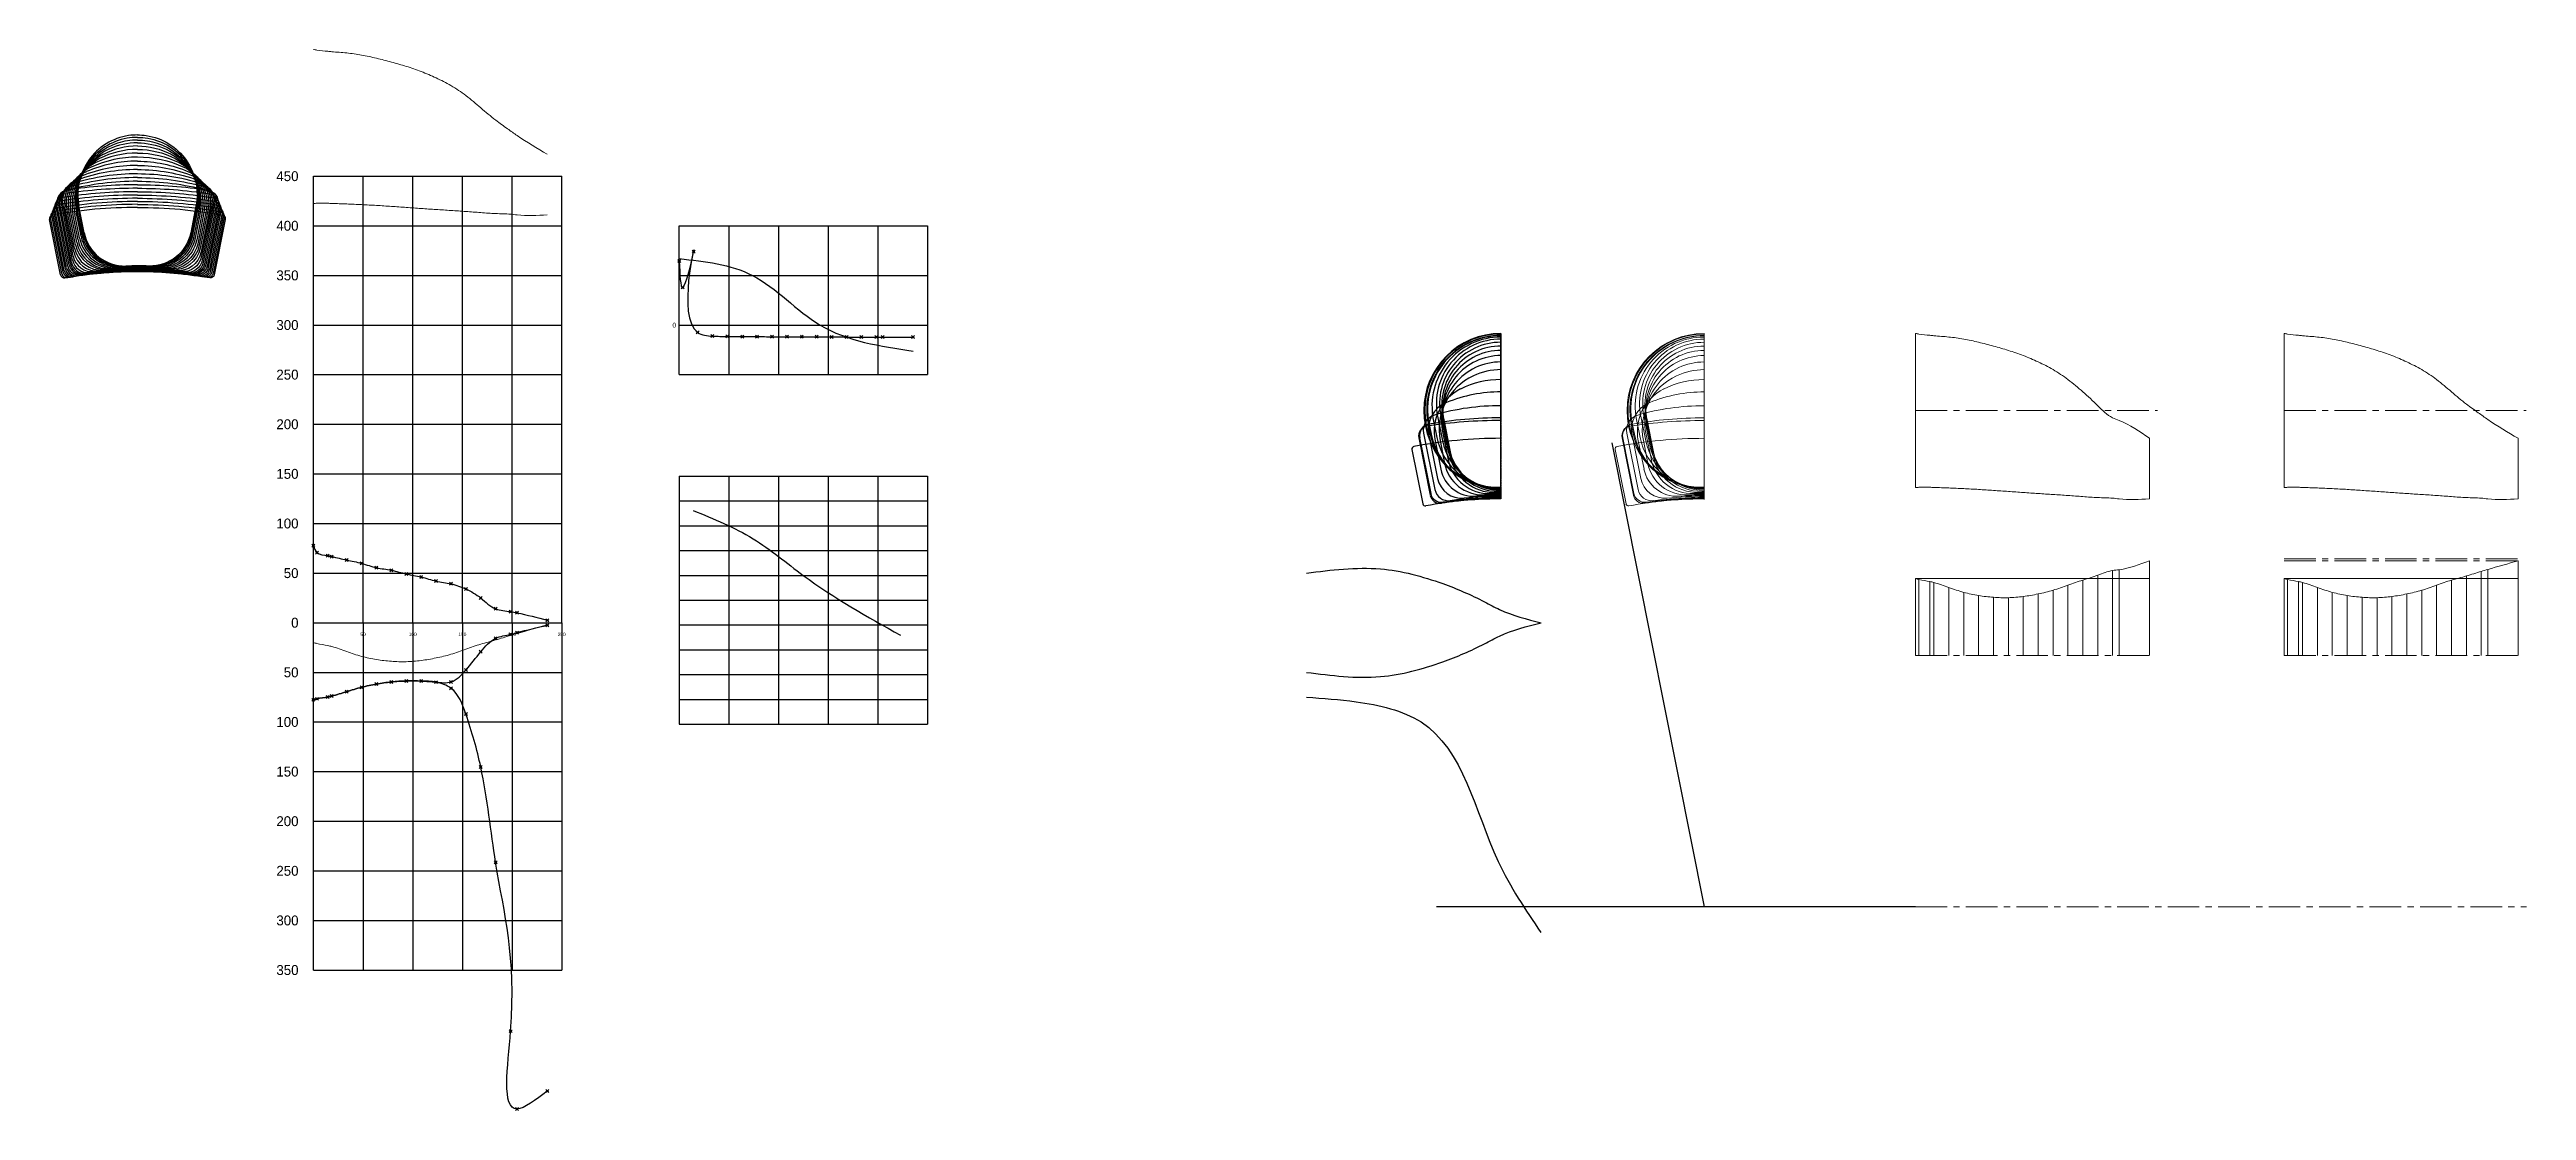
# Model space of a CAD drawing. Header units: millimetres. Extents: x -89 to 2406, y -435 to 634.
import ezdxf
from ezdxf.enums import TextEntityAlignment as Align

# ---------------------------------------------------------------- set-up
doc = ezdxf.new("R2010")
doc.units = ezdxf.units.MM
doc.header["$PDMODE"] = 35
doc.header["$PDSIZE"] = 1.5
doc.linetypes.add('CENTER', pattern=[50.8, 31.75, -6.35, 6.35, -6.35])
doc.linetypes.add('PHANTOM', pattern=[2.5, 1.25, -0.25, 0.25, -0.25, 0.25, -0.25])
for name, color, linetype in [('1', 7, 'Continuous'), ('kr_bot', 7, 'Continuous'), ('r_kb', 2, 'Continuous'), ('r_kt', 4, 'Continuous'), ('r_top', 6, 'Continuous')]:
    doc.layers.add(name, color=color, linetype=linetype)

msp = doc.modelspace()

# ---------------------------------------------------------------- linework, layer by layer
for p, q in [((177.2, 506.8), (427.2, 506.8)), ((177.2, -293.2), (177.2, 506.8)), ((227.2, 56.8), (227.2, 506.8)), ((277.2, 56.8), (277.2, 506.8)), ((327.2, 56.8), (327.2, 506.8)), ((377.2, 56.8), (377.2, 506.8)), ((427.2, 56.8), (427.2, 506.8)), ((177.2, 456.8), (427.2, 456.8)), ((545.5, 456.8), (795.5, 456.8)), ((545.5, 306.8), (545.5, 456.8)), ((595.5, 456.8), (595.5, 306.8)), ((645.5, 456.8), (645.5, 306.8)), ((695.5, 456.8), (695.5, 306.8)), ((745.5, 456.8), (745.5, 306.8)), ((795.5, 456.8), (795.5, 306.8)), ((177.2, 406.8), (427.2, 406.8)), ((545.5, 406.8), (795.5, 406.8)), ((177.2, 356.8), (427.2, 356.8)), ((545.5, 356.8), (795.5, 356.8)), ((177.2, 306.8), (427.2, 306.8)), ((545.5, 306.8), (795.5, 306.8)), ((177.2, 256.8), (427.2, 256.8)), ((1484.6, 238.2), (1577.6, -229.4)), ((177.2, 206.8), (427.2, 206.8)), ((545.5, 204.5), (795.5, 204.5)), ((545.5, 204.5), (545.5, -45.5)), ((595.5, 204.5), (595.5, -45.5)), ((645.5, 204.5), (645.5, -45.5)), ((695.5, 204.5), (695.5, -45.5)), ((745.5, 204.5), (745.5, -45.5)), ((795.5, 204.5), (795.5, -45.5)), ((545.5, 179.5), (795.5, 179.5)), ((177.2, 156.8), (427.2, 156.8)), ((545.5, 154.5), (795.5, 154.5)), ((545.5, 129.5), (795.5, 129.5)), ((177.2, 106.8), (427.2, 106.8)), ((545.5, 104.5), (795.5, 104.5)), ((545.5, 79.5), (795.5, 79.5)), ((177.2, 56.8), (427.2, 56.8)), ((227.2, 56.8), (227.2, -293.2)), ((277.2, 56.8), (277.2, -293.2)), ((327.2, 56.8), (327.2, -293.2)), ((377.2, 56.8), (377.2, -293.2)), ((427.2, 56.8), (427.2, -293.2)), ((545.5, 54.5), (795.5, 54.5)), ((545.5, 29.5), (795.5, 29.5)), ((177.2, 6.8), (427.2, 6.8)), ((545.5, 4.5), (795.5, 4.5)), ((545.5, -20.5), (795.5, -20.5)), ((177.2, -43.2), (427.2, -43.2)), ((545.5, -45.5), (795.5, -45.5)), ((177.2, -93.2), (427.2, -93.2)), ((177.2, -143.2), (427.2, -143.2)), ((177.2, -193.2), (427.2, -193.2)), ((177.2, -243.2), (427.2, -243.2)), ((1790.4, -229.4), (1308, -229.4)), ((177.2, -293.2), (427.2, -293.2))]:
    msp.add_line(p, q)
at = {"color": 2, "linetype": 'Continuous', "lineweight": 0}
for p, q in [((1790.4, 192.9), (1790.4, 348.2)), ((2161.6, 192.9), (2161.6, 348.2)), ((2025.9, 181.6), (2025.9, 242.6)), ((2397.1, 181.6), (2397.1, 242.6)), ((1790.4, 101.3), (2025.9, 101.3)), ((1790.4, 23.7), (1790.4, 101.3)), ((1793.9, 23.7), (1793.9, 100.3)), ((1973.9, 23.7), (1973.9, 104.6)), ((1988.9, 23.7), (1988.9, 109.4)), ((1995.4, 23.7), (1995.4, 110.2)), ((2025.9, 23.7), (2025.9, 119.3)), ((2161.6, 101.3), (2397.1, 101.3)), ((2161.6, 23.7), (2161.6, 101.3)), ((2165.1, 23.7), (2165.1, 100.3)), ((2345.1, 23.7), (2345.1, 103.9)), ((2360.1, 23.7), (2360.1, 108.5)), ((2366.6, 23.7), (2366.6, 110.4)), ((2397.1, 23.7), (2397.1, 119.3)), ((1804.9, 23.7), (1804.9, 98.3)), ((1808.9, 23.7), (1808.9, 97.3)), ((1823.9, 23.7), (1823.9, 92.3)), ((1838.9, 23.7), (1838.9, 87.4)), ((1853.9, 23.7), (1853.9, 84.2)), ((1868.9, 23.7), (1868.9, 82.4)), ((1883.9, 23.7), (1883.9, 82)), ((1898.9, 23.7), (1898.9, 83.2)), ((1913.9, 23.7), (1913.9, 85.8)), ((1928.9, 23.7), (1928.9, 89.5)), ((1943.9, 23.7), (1943.9, 94.8)), ((1958.9, 23.7), (1958.9, 99.7)), ((2176.1, 23.7), (2176.1, 98.3)), ((2180.1, 23.7), (2180.1, 97.3)), ((2195.1, 23.7), (2195.1, 92.3)), ((2210.1, 23.7), (2210.1, 87.4)), ((2225.1, 23.7), (2225.1, 84.2)), ((2240.1, 23.7), (2240.1, 82.4)), ((2255.1, 23.7), (2255.1, 82)), ((2270.1, 23.7), (2270.1, 83.2)), ((2285.1, 23.7), (2285.1, 85.8)), ((2300.1, 23.7), (2300.1, 89.5)), ((2315.1, 23.7), (2315.1, 94.8)), ((2330.1, 23.7), (2330.1, 99.7))]:
    msp.add_line(p, q, dxfattribs=at)
at = {"color": 2, "linetype": 'Continuous', "lineweight": 0, "extrusion": (1, 0, 2.22045e-16)}
msp.add_line((1577.6, 270.6), (1577.6, 270.6, -223.1), dxfattribs=at)
at = {"color": 4, "linetype": 'CENTER', "lineweight": 0}
for p, q in [((1790.4, 270.6), (2033.9, 270.6)), ((2161.6, 270.6), (2405.2, 270.6)), ((2161.6, 121.3), (2397.1, 121.3)), ((2161.6, 119.3), (2397.1, 119.3)), ((1790.4, 23.7), (2025.9, 23.7)), ((2161.6, 23.7), (2397.1, 23.7)), ((1790.4, -229.4), (2405.6, -229.4))]:
    msp.add_line(p, q, dxfattribs=at)
at = {"color": 1, "linetype": 'Continuous', "lineweight": 0}
msp.add_spline([(177.2, 634.4), (180.7, 633.9), (191.7, 632.6), (195.7, 632.2), (210.7, 630.9), (225.7, 628.8), (240.7, 625.6), (255.7, 621.8), (270.7, 617.4), (285.7, 612.2), (300.7, 605.8), (315.7, 598), (330.7, 588), (345.7, 575.6), (360.8, 563.2), (372.7, 554.5), (382.4, 547.7), (412.7, 528.8)], degree=3, dxfattribs=at)
at = {"color": 6, "linetype": 'Continuous', "lineweight": 0}
msp.add_spline([(177.2, 479.1), (180.7, 479.5), (191.7, 479.5), (195.7, 479.3), (210.7, 478.8), (225.7, 478.1), (240.7, 477.3), (255.7, 476.3), (270.7, 475.3), (285.7, 474.2), (300.7, 473.2), (315.7, 472.2), (330.7, 471.2), (345.7, 470.1), (360.7, 469.1), (375.7, 468.5), (382.2, 467.8), (412.7, 467.8)], degree=3, dxfattribs=at)
for points in [[(545.5, 423.7), (619.2, 406.8), (687.3, 356.8), (781.1, 330.6)], [(559.6, 169.9), (619.9, 141.4), (670.5, 104.5), (768.4, 44.1)]]:
    msp.add_spline(points, degree=3)
at = {"linetype": 'Continuous', "lineweight": 0}
for points in [[(1577.6, 348.2), (1577.6, 347.7, -3.5), (1577.6, 346.4, -14.5), (1577.6, 346, -18.5), (1577.6, 344.7, -33.5), (1577.6, 342.6, -48.5), (1577.6, 339.4, -63.5), (1577.6, 335.6, -78.5), (1577.6, 331.2, -93.5), (1577.6, 326, -108.5), (1577.6, 319.6, -123.5), (1577.6, 311.8, -138.5), (1577.6, 301.8, -153.5), (1577.6, 289.4, -168.5), (1577.6, 275.5, -183.5), (1577.6, 263.3, -198.5), (1577.6, 260.6, -205), (1577.6, 242.6, -235.5)], [(1790.4, 348.2), (1793.9, 347.7), (1804.9, 346.4), (1808.9, 346), (1823.9, 344.7), (1838.9, 342.6), (1853.9, 339.4), (1868.9, 335.6), (1883.9, 331.2), (1898.9, 326), (1913.9, 319.6), (1928.9, 311.8), (1943.9, 301.8), (1958.9, 289.4), (1973.9, 275.5), (1988.9, 263.3), (1995.4, 260.6), (2025.9, 242.6)], [(2161.6, 348.2), (2165.1, 347.7), (2176.1, 346.4), (2180.1, 346), (2195.1, 344.7), (2210.1, 342.6), (2225.1, 339.4), (2240.1, 335.6), (2255.1, 331.2), (2270.1, 326), (2285.1, 319.6), (2300.1, 311.8), (2315.1, 301.8), (2330.1, 289.4), (2345.2, 277), (2357.1, 268.4), (2366.8, 261.5), (2397.1, 242.6)], [(1577.6, 192.9), (1577.6, 193.3, -3.5), (1577.6, 193.3, -14.5), (1577.6, 193.1, -18.5), (1577.6, 192.6, -33.5), (1577.6, 191.9, -48.5), (1577.6, 191.1, -63.5), (1577.6, 190.1, -78.5), (1577.6, 189.1, -93.5), (1577.6, 188, -108.5), (1577.6, 187, -123.5), (1577.6, 186, -138.5), (1577.6, 185, -153.5), (1577.6, 183.9, -168.5), (1577.6, 182.9, -183.5), (1577.6, 182.3, -198.5), (1577.6, 181.6, -205), (1577.6, 181.6, -235.5)], [(1790.4, 192.9), (1793.9, 193.3), (1804.9, 193.3), (1808.9, 193.1), (1823.9, 192.6), (1838.9, 191.9), (1853.9, 191.1), (1868.9, 190.1), (1883.9, 189.1), (1898.9, 188), (1913.9, 187), (1928.9, 186), (1943.9, 185), (1958.9, 183.9), (1973.9, 182.9), (1988.9, 182.3), (1995.4, 181.6), (2025.9, 181.6)], [(2161.6, 192.9), (2165.1, 193.3), (2176.1, 193.3), (2180.1, 193.1), (2195.1, 192.6), (2210.1, 191.9), (2225.1, 191.1), (2240.1, 190.1), (2255.1, 189.1), (2270.1, 188), (2285.1, 187), (2300.1, 186), (2315.1, 185), (2330.1, 183.9), (2345.1, 182.9), (2360.1, 182.3), (2366.6, 181.6), (2397.1, 181.6)], [(1790.4, 101.3), (1793.9, 100.3), (1804.9, 98.3), (1808.9, 97.3), (1823.9, 92.3), (1838.9, 87.4), (1853.9, 84.2), (1868.9, 82.4), (1883.9, 82), (1898.9, 83.2), (1913.9, 85.8), (1928.9, 89.5), (1943.9, 94.8), (1958.9, 99.7), (1973.9, 104.6), (1988.9, 109.4), (1995.4, 110.2), (2025.9, 119.3)], [(2161.6, 101.3), (2165.1, 100.3), (2176.1, 98.3), (2180.1, 97.3), (2195.1, 92.3), (2210.1, 87.4), (2225.1, 84.2), (2240.1, 82.4), (2255.1, 82), (2270.1, 83.2), (2285.1, 85.8), (2300.1, 89.5), (2315.1, 94.8), (2330.1, 99.7), (2345.1, 103.9), (2360.1, 108.5), (2366.6, 110.4), (2397.1, 119.3)]]:
    msp.add_spline(points, degree=3, dxfattribs=at)
at = {"color": 2}
msp.add_spline([(1177.2, 106.8), (1251.6, 111), (1314.3, 96.2), (1356.4, 77.9), (1371.6, 70.1), (1413.4, 56.8)], degree=3, dxfattribs=at)
at = {"color": 3, "linetype": 'Continuous', "lineweight": 0}
msp.add_spline([(177.2, 36.8), (180.7, 35.8), (191.7, 33.8), (195.7, 32.8), (210.7, 27.8), (225.7, 22.9), (240.7, 19.7), (255.7, 17.9), (270.7, 17.5), (285.7, 18.7), (300.7, 21.3), (315.7, 25), (330.7, 30.3), (345.7, 35.2), (360.7, 39.4), (375.7, 44), (382.2, 45.9), (412.7, 54.8)], degree=3, dxfattribs=at)
at = {"color": 4}
msp.add_spline([(1177.2, 6.8), (1251.6, 2.5), (1314.3, 17.4), (1356.4, 35.6), (1371.6, 43.4), (1413.4, 56.8)], degree=3, dxfattribs=at)
at = {"color": 6}
msp.add_spline([(1177.2, -18.2), (1227.2, -22.9), (1292.5, -43.2), (1370.2, -183.7), (1413.1, -255.2)], degree=3, dxfattribs=at)
at = {"layer": '1', "color": 4, "linetype": 'PHANTOM'}
for p, q in [((1373, 348.2), (1373, 192.9)), ((1373, 193.3, -3.5), (1373, 347.7, -3.5)), ((1373, 193.3, -14.5), (1373, 346.4, -14.5)), ((1373, 193.1, -18.5), (1373, 346, -18.5)), ((1373, 192.6, -33.5), (1373, 344.7, -33.5)), ((1373, 191.9, -48.5), (1373, 342.6, -48.5)), ((1373, 191.1, -63.5), (1373, 339.4, -63.5)), ((1373, 190.1, -78.5), (1373, 335.6, -78.5)), ((1373, 189.1, -93.5), (1373, 331.2, -93.5)), ((1373, 188, -108.5), (1373, 326, -108.5)), ((1373, 187, -123.5), (1373, 319.6, -123.5)), ((1373, 186, -138.5), (1373, 311.8, -138.5)), ((1373, 185, -153.5), (1373, 301.8, -153.5)), ((1373, 183.9, -168.5), (1373, 289.4, -168.5)), ((1373, 182.9, -183.5), (1373, 275.5, -183.5)), ((1373, 182.3, -198.5), (1373, 263.3, -198.5)), ((1373, 181.6, -205), (1373, 260.6, -205)), ((1373, 181.6, -235.5), (1373, 242.6, -235.5))]:
    msp.add_line(p, q, dxfattribs=at)
at = {"layer": '1', "color": 7, "linetype": 'PHANTOM', "lineweight": 0}
for p, q in [((1577.6, 348.2), (1577.6, 192.9)), ((1577.6, 193.3, -3.5), (1577.6, 347.7, -3.5)), ((1577.6, 193.3, -14.5), (1577.6, 346.4, -14.5)), ((1577.6, 193.1, -18.5), (1577.6, 346, -18.5)), ((1577.6, 192.6, -33.5), (1577.6, 344.7, -33.5)), ((1577.6, 191.9, -48.5), (1577.6, 342.6, -48.5))]:
    msp.add_line(p, q, dxfattribs=at)
at = {"layer": '1', "color": 4, "linetype": 'PHANTOM', "lineweight": 0}
for p, q in [((1577.6, 191.1, -63.5), (1577.6, 339.4, -63.5)), ((1577.6, 190.1, -78.5), (1577.6, 335.6, -78.5)), ((1577.6, 189.1, -93.5), (1577.6, 331.2, -93.5)), ((1577.6, 188, -108.5), (1577.6, 326, -108.5)), ((1577.6, 187, -123.5), (1577.6, 319.6, -123.5)), ((1577.6, 186, -138.5), (1577.6, 311.8, -138.5)), ((1577.6, 185, -153.5), (1577.6, 301.8, -153.5)), ((1577.6, 183.9, -168.5), (1577.6, 289.4, -168.5)), ((1577.6, 182.9, -183.5), (1577.6, 275.5, -183.5)), ((1577.6, 182.3, -198.5), (1577.6, 270.6, -198.5)), ((1577.6, 181.6, -205), (1577.6, 270.6, -205)), ((1577.6, 181.6, -235.5), (1577.6, 270.6, -235.5))]:
    msp.add_line(p, q, dxfattribs=at)
at = {"layer": '1', "color": 2, "linetype": 'Continuous'}
for p, q in [((1297.8, 256.1, -3.5), (1298.9, 250.4, -3.5)), ((1299.5, 257.6, -14.5), (1301.3, 248.1, -14.5)), ((1300.5, 257.8, -18.5), (1302.7, 246.9, -18.5)), ((1304.8, 261.6, -33.5), (1308.5, 243.5, -33.5)), ((1309.2, 264.8, -48.5), (1314.1, 240, -48.5)), ((1312.3, 265.5, -63.5), (1318.2, 235.9, -63.5)), ((1314.4, 264.3, -78.5), (1320.7, 232.7, -78.5)), ((1315.3, 255.8, -108.5), (1321.4, 225.1, -108.5)), ((1315.4, 261.1, -93.5), (1321.8, 229, -93.5)), ((1283.3, 231.5, -235.5), (1294.2, 176.6, -235.5)), ((1290.2, 243.1, -205), (1301.8, 185.2, -205)), ((1291.1, 243.1, -198.5), (1302.2, 187.1, -198.5)), ((1295.1, 247.9, -183.5), (1306.4, 190.9, -183.5)), ((1300.5, 245.8, -168.5), (1309.2, 202.2, -168.5)), ((1306.6, 240.2, -153.5), (1312.3, 211.5, -153.5)), ((1311.8, 240.3, -138.5), (1316.2, 217.4, -138.5)), ((1314.3, 247.8, -123.5), (1319.7, 221, -123.5))]:
    msp.add_line(p, q, dxfattribs=at)
at = {"layer": '1', "color": 7, "linetype": 'Continuous', "lineweight": 0}
for p, q in [((1502.4, 256.1, -3.5), (1503.5, 250.4, -3.5)), ((1504.2, 257.6, -14.5), (1506, 248.1, -14.5)), ((1505.1, 257.8, -18.5), (1507.3, 246.9, -18.5)), ((1509.5, 261.6, -33.5), (1513.1, 243.5, -33.5))]:
    msp.add_line(p, q, dxfattribs=at)
at = {"layer": '1', "color": 2, "linetype": 'Continuous', "lineweight": 0}
for p, q in [((1513.8, 264.8, -48.5), (1518.7, 240, -48.5)), ((1516.9, 265.5, -63.5), (1522.8, 235.9, -63.5)), ((1519.1, 264.3, -78.5), (1525.4, 232.7, -78.5)), ((1520, 255.8, -108.5), (1526.1, 225.1, -108.5)), ((1520.1, 261.1, -93.5), (1526.4, 229, -93.5)), ((1488, 231.5, -235.5), (1498.9, 176.6, -235.5)), ((1494.9, 243.1, -205), (1506.4, 185.2, -205)), ((1495.7, 243.1, -198.5), (1506.9, 187.1, -198.5)), ((1499.7, 247.9, -183.5), (1511.1, 190.9, -183.5)), ((1505.1, 245.8, -168.5), (1513.8, 202.2, -168.5)), ((1511.2, 240.2, -153.5), (1517, 211.5, -153.5)), ((1516.4, 240.3, -138.5), (1520.9, 217.4, -138.5)), ((1518.9, 247.8, -123.5), (1524.4, 221, -123.5))]:
    msp.add_line(p, q, dxfattribs=at)
at = {"layer": '1', "color": 133, "linetype": 'Continuous'}
for centre, radius, start, end in [((1373, 270.6), 77.7, 90, 270), ((1373, 271, -3.5), 76.7, 90, 191.2056), ((1373, 271.6, -14.5), 74.8, 90, 190.7985), ((1373, 272.1, -18.5), 73.9, 90, 191.2056), ((1373, 275.2, -33.5), 69.5, 90, 191.2902), ((1373, 277.5, -48.5), 65.1, 90, 191.2987), ((1373, 277.5, -63.5), 61.9, 90, 191.2109), ((1373, 275.9, -78.5), 59.7, 90, 191.2307), ((1373, 267.2, -108.5), 58.8, 90, 191.2613), ((1373, 272.5, -93.5), 58.7, 90, 191.2254), ((1370.3, 251.6, -138.5), 59.6, 114.953, 190.9493), ((1373, 259.7, -123.5), 59.9, 90, 191.4648), ((1373, 209.8, -153.5), 92, 90, 116.3317), ((1373, 245.8, -138.5), 66, 90, 114.953), ((1329.2, 251.6, -168.5), 29.3, 112.1641, 191.2973), ((1353.4, 249.6, -153.5), 47.7, 116.3317, 191.3205), ((1373, 34.1, -183.5), 241.4, 90, 106.0895), ((1373, 144, -168.5), 145.4, 90, 112.1641), ((1300.1, 245.1, -205), 10, 98.7416, 191.2765), ((1302.6, 245.4, -198.5), 11.7, 100.1467, 191.2522), ((1310.5, 251, -183.5), 15.7, 106.0895, 191.2767), ((1373, -229.4, -205), 490, 90, 98.7416), ((1368.2, 264.1, -3.5), 70.6, 191.2056, 265.4695), ((1373, -148.3, -198.5), 411.6, 90, 100.1467), ((1285.8, 232, -235.5), 2.5, 100.7037, 191.2233), ((1373, -229.4, -235.5), 472, 90, 100.7037), ((1367.8, 260.7, -14.5), 67.6, 190.7985, 274.4542), ((1368.1, 259.8, -18.5), 66.7, 191.2056, 270.3798), ((1370.5, 255.8, -33.5), 63.2, 191.2902, 270.286), ((1372.8, 251.7, -48.5), 59.8, 191.2987, 270.0288), ((1372.6, 246.6, -63.5), 55.5, 191.2109, 270.0472), ((1372.6, 243, -78.5), 52.9, 191.2307, 270.0477), ((1366.7, 234.1, -108.5), 46.1, 191.2613, 270.773), ((1370.4, 238.6, -93.5), 49.5, 191.2254, 270.3191), ((1333.6, 207.1, -168.5), 24.9, 191.2973, 275.1293), ((1345.7, 218.2, -153.5), 34, 191.3205, 273.4583), ((1354.7, 224.9, -138.5), 39.2, 190.9493, 272.2775), ((1361.4, 229.4, -123.5), 42.5, 191.4648, 271.4279), ((1296.7, 177, -235.5), 2.5, 191.2233, 280.6333), ((1373, -229.4, -235.5), 411, 90, 100.6333), ((1311.6, 187.1, -205), 10, 191.2765, 278.3861), ((1313.2, 189.3, -198.5), 11.2, 191.2522, 278.1253), ((1320.2, 193.7, -183.5), 14, 191.2767, 277.1047), ((1373, -229.4, -205), 411, 90, 98.3861), ((1373, -229.6, -198.5), 411.9, 90, 98.1253), ((1373, -230.4, -183.5), 413.3, 90, 97.1047), ((1373, -231.9, -168.5), 415.8, 90, 95.1293), ((1373, -234.4, -153.5), 419.4, 90, 93.4583), ((1373, -235.3, -138.5), 421.3, 90, 92.2775), ((1373, -236, -123.5), 423, 90, 91.4279), ((1373, 325.3, -3.5), 132, 265.4695, 270), ((1373, -236.6, -108.5), 424.6, 90, 90.773), ((1373, -479.5, -18.5), 672.6, 90, 90.3798), ((1373, -237.2, -93.5), 426.3, 90, 90.3191), ((1373, -255.1, -33.5), 447.7, 90, 90.286), ((1373, -238.6, -63.5), 429.7, 90, 90.0472), ((1373, -237.9, -78.5), 428, 90, 90.0477), ((1373, -246, -48.5), 437.9, 90, 90.0288)]:
    msp.add_arc(centre, radius, start, end, dxfattribs=at)
at = {"layer": '1', "color": 1, "linetype": 'Continuous', "lineweight": 0}
msp.add_arc((1577.6, 270.6), 77.7, 90, 270, dxfattribs=at)
at = {"layer": '1', "color": 133, "linetype": 'Continuous', "lineweight": 0}
for centre, radius, start, end in [((1577.6, 271, -3.5), 76.7, 90, 191.2056), ((1577.6, 271.6, -14.5), 74.8, 90, 190.7985), ((1577.6, 272.1, -18.5), 73.9, 90, 191.2056), ((1577.6, 275.2, -33.5), 69.5, 90, 191.2902), ((1577.6, 277.5, -48.5), 65.1, 90, 191.2987), ((1577.6, 277.5, -63.5), 61.9, 90, 191.2109), ((1577.6, 275.9, -78.5), 59.7, 90, 191.2307), ((1577.6, 267.2, -108.5), 58.8, 90, 191.2613), ((1577.6, 272.5, -93.5), 58.7, 90, 191.2254), ((1574.9, 251.6, -138.5), 59.6, 114.953, 190.9493), ((1577.6, 259.7, -123.5), 59.9, 90, 191.4648), ((1577.6, 209.8, -153.5), 92, 90, 116.3317), ((1577.6, 245.8, -138.5), 66, 90, 114.953), ((1533.8, 251.6, -168.5), 29.3, 112.1641, 191.2973), ((1558, 249.6, -153.5), 47.7, 116.3317, 191.3205), ((1577.6, 34.1, -183.5), 241.4, 90, 106.0895), ((1577.6, 144, -168.5), 145.4, 90, 112.1641), ((1504.7, 245.1, -205), 10, 98.7416, 191.2765), ((1507.2, 245.4, -198.5), 11.7, 100.1467, 191.2522), ((1515.1, 251, -183.5), 15.7, 106.0895, 191.2767), ((1577.6, -229.4, -205), 490, 90, 98.7416), ((1572.8, 264.1, -3.5), 70.6, 191.2056, 265.4695), ((1577.6, -148.3, -198.5), 411.6, 90, 100.1467), ((1490.4, 232, -235.5), 2.5, 100.7037, 191.2233), ((1577.6, -229.4, -235.5), 472, 90, 100.7037), ((1572.4, 260.7, -14.5), 67.6, 190.7985, 274.4542), ((1572.7, 259.8, -18.5), 66.7, 191.2056, 270.3798), ((1575.1, 255.8, -33.5), 63.2, 191.2902, 270.286), ((1577.4, 251.7, -48.5), 59.8, 191.2987, 270.0288), ((1577.2, 246.6, -63.5), 55.5, 191.2109, 270.0472), ((1577.2, 243, -78.5), 52.9, 191.2307, 270.0477), ((1571.3, 234.1, -108.5), 46.1, 191.2613, 270.773), ((1575, 238.6, -93.5), 49.5, 191.2254, 270.3191), ((1538.2, 207.1, -168.5), 24.9, 191.2973, 275.1293), ((1550.3, 218.2, -153.5), 34, 191.3205, 273.4583), ((1559.3, 224.9, -138.5), 39.2, 190.9493, 272.2775), ((1566, 229.4, -123.5), 42.5, 191.4648, 271.4279), ((1501.3, 177, -235.5), 2.5, 191.2233, 280.6333), ((1577.6, -229.4, -235.5), 411, 90, 100.6333), ((1516.2, 187.1, -205), 10, 191.2765, 278.3861), ((1517.8, 189.3, -198.5), 11.2, 191.2522, 278.1253), ((1524.8, 193.7, -183.5), 14, 191.2767, 277.1047), ((1577.6, -229.4, -205), 411, 90, 98.3861), ((1577.6, -229.6, -198.5), 411.9, 90, 98.1253), ((1577.6, -230.4, -183.5), 413.3, 90, 97.1047), ((1577.6, -231.9, -168.5), 415.8, 90, 95.1293), ((1577.6, -234.4, -153.5), 419.4, 90, 93.4583), ((1577.6, -235.3, -138.5), 421.3, 90, 92.2775), ((1577.6, -236, -123.5), 423, 90, 91.4279), ((1577.6, 325.3, -3.5), 132, 265.4695, 270), ((1577.6, -236.6, -108.5), 424.6, 90, 90.773), ((1577.6, -479.5, -18.5), 672.6, 90, 90.3798), ((1577.6, -237.2, -93.5), 426.3, 90, 90.3191), ((1577.6, -255.1, -33.5), 447.7, 90, 90.286), ((1577.6, -238.6, -63.5), 429.7, 90, 90.0472), ((1577.6, -237.9, -78.5), 428, 90, 90.0477), ((1577.6, -246, -48.5), 437.9, 90, 90.0288)]:
    msp.add_arc(centre, radius, start, end, dxfattribs=at)
at = {"layer": '1', "color": 3, "linetype": 'Continuous'}
for points, knots in [([(1373, 348.2), (1373, 348.1, -1.2), (1373, 347.4, -6), (1373, 346.7, -12.2), (1373, 345.7, -22.2), (1373, 344.9, -33.5), (1373, 342.8, -48.6), (1373, 339.5, -63.6), (1373, 335.7, -78.6), (1373, 331.3, -93.6), (1373, 326.2, -108.7), (1373, 319.7, -123.8), (1373, 312, -139), (1373, 301.8, -154.1), (1373, 289.3, -168.9), (1373, 276, -183.2), (1373, 264.6, -194.6), (1373, 261.4, -202.7), (1373, 260.6, -205)], [0, 0, 0, 0, 0.01546, 0.063897, 0.081476, 0.147315, 0.213548, 0.280617, 0.348283, 0.41664, 0.486063, 0.557377, 0.631308, 0.710142, 0.795246, 0.884672, 0.969222, 1, 1, 1, 1]), ([(1373, 192.9), (1373, 193.1, -1.2), (1373, 193.7, -6), (1373, 193.5, -12.2), (1373, 192.9, -22.2), (1373, 192.7, -33.5), (1373, 191.9, -48.5), (1373, 191.2, -63.5), (1373, 190.1, -78.5), (1373, 189.2, -93.5), (1373, 188, -108.5), (1373, 187.1, -123.5), (1373, 186, -138.5), (1373, 185.1, -153.5), (1373, 184, -168.5), (1373, 182.7, -183.5), (1373, 182.7, -195.7), (1373, 181.9, -202.8), (1373, 181.6, -205)], [0, 0, 0, 0, 0.017151, 0.070704, 0.090202, 0.163269, 0.236376, 0.309506, 0.382695, 0.455884, 0.529108, 0.602297, 0.675486, 0.748675, 0.821898, 0.895087, 0.968172, 1, 1, 1, 1])]:
    msp.add_open_spline(points, degree=3, knots=knots, dxfattribs=at)
at = {"layer": 'kr_bot'}
msp.add_spline([(545.5, 421.2), (549, 394.6), (560, 430.7), (564, 349.3), (579, 345.6), (594, 345.3), (609, 345.1), (624, 345.1), (639, 345), (654, 345), (669, 344.9), (684, 344.9), (699, 344.8), (714, 344.7), (729, 344.7), (744, 344.6), (750.5, 344.6), (781, 344.6)], degree=3, dxfattribs=at)
for p in [(560, 430.7), (545.5, 421.2), (549, 394.6), (564, 349.3), (579, 345.6), (594, 345.3), (609, 345.1), (624, 345.1), (639, 345), (654, 345), (669, 344.9), (684, 344.9), (699, 344.8), (714, 344.7), (729, 344.7), (744, 344.6), (750.5, 344.6), (781, 344.6)]:
    msp.add_point(p, dxfattribs=at)
at = {"layer": 'r_kb'}
msp.add_spline([(177.2, 134.4), (180.7, 127.4), (191.7, 124.4), (195.7, 123.5), (210.7, 120), (225.7, 116.6), (240.7, 112.3), (255.7, 109.7), (270.7, 106), (285.7, 102.9), (300.7, 98.8), (315.7, 96), (330.7, 90.8), (345.7, 81.7), (360.7, 70.8), (375.7, 68), (382.2, 66.8), (412.7, 59.3)], degree=3, dxfattribs=at)
for p in [(177.2, 134.4), (180.7, 127.4), (191.7, 124.4), (195.7, 123.5), (210.7, 120), (225.7, 116.6), (240.7, 112.3), (255.7, 109.7), (270.7, 106), (285.7, 102.9), (300.7, 98.8), (315.7, 96), (330.7, 90.8), (345.7, 81.7), (360.7, 70.8), (375.7, 68), (382.2, 66.8), (412.7, 59.3)]:
    msp.add_point(p, dxfattribs=at)
at = {"layer": 'r_kt'}
msp.add_spline([(177.2, -20.9), (180.7, -19.9), (191.7, -18), (195.7, -17.1), (210.7, -12.7), (225.7, -8.3), (240.7, -5.1), (255.7, -2.9), (270.7, -1.9), (285.7, -2), (300.7, -3.1), (315.7, -2.8), (330.7, 9.1), (345.7, 27.5), (360.7, 41.1), (375.7, 45.1), (382.2, 46.8), (412.7, 54.3)], degree=3, dxfattribs=at)
for p in [(412.7, 54.3), (345.7, 27.5), (360.7, 41.1), (375.7, 45.1), (382.2, 46.8), (330.7, 9.1), (177.2, -20.9), (180.7, -19.9), (191.7, -18), (195.7, -17.1), (210.7, -12.7), (225.7, -8.3), (240.7, -5.1), (255.7, -2.9), (270.7, -1.9), (285.7, -2), (300.7, -3.1), (315.7, -2.8)]:
    msp.add_point(p, dxfattribs=at)
at = {"layer": 'r_top', "color": 3}
for p, q in [((-70.2, 416.2, 200), (-82, 475.7, 200)), ((-68.9, 417.5, 195), (-81, 478.1, 195)), ((-67.5, 418.4, 190), (-79.2, 477.2, 190)), ((-66.3, 419.8, 185), (-78, 478.8, 185)), ((-65.3, 422.3, 180), (-76.6, 479.1, 180)), ((-64.6, 426.1, 175), (-74.9, 477.9, 175)), ((-64, 430.4, 170), (-73.1, 475.9, 170)), ((-53.6, 449.7, 125), (-58.9, 476.6, 125)), ((-77.4, 407.4, 230), (-88.4, 463.1, 230)), ((-76.1, 408.7, 225), (-87.4, 465.2, 225)), ((-74.9, 410.1, 220), (-86.3, 467.2, 220)), ((-73.7, 411.5, 215), (-85.2, 469.3, 215)), ((-72.5, 413, 210), (-84.1, 471.4, 210)), ((-71.3, 414.6, 205), (-83.1, 473.5, 205)), ((-63.3, 434.3, 165), (-71.1, 473.8, 165)), ((-62.3, 437.5, 160), (-69.1, 471.9, 160)), ((-61.1, 440.2, 155), (-67, 470.2, 155)), ((-59.7, 442.6, 150), (-64.9, 468.7, 150)), ((-58.2, 444.6, 145), (-62.9, 468.2, 145)), ((-56.8, 446.2, 140), (-61.4, 469, 140)), ((-55.6, 447.5, 135), (-60.2, 471, 135)), ((-54.5, 448.6, 130), (-59.5, 473.6, 130))]:
    msp.add_line(p, q, dxfattribs=at)
at = {"layer": 'r_top', "color": 6}
for points, elevation in [([(0, 548.3, -0.036991), (8.9, 547.7, -0.428477), (58.9, 476.6), (53.6, 449.7, -0.365535), (11.6, 416.2, 0.006835), (0, 416.4)], 125), ([(0, 545.9, -0.042871), (10.5, 545, -0.421546), (59.5, 473.6), (54.5, 448.6, -0.366663), (13.2, 415.8, 0.00783), (0, 416)], 130), ([(0, 543.2, -0.07957), (19.9, 540, -0.379127), (60.2, 471), (55.6, 447.5, -0.367869), (15, 415.4, 0.008893), (0, 415.7)], 135), ([(0, 540.4, -0.108486), (28.2, 534.2, -0.34669), (61.4, 469), (56.8, 446.2, -0.369335), (17.1, 415, 0.010183), (0, 415.4)], 140), ([(0, 537.2, -0.121925), (34.1, 528.8, -0.3319), (62.9, 468.2), (58.2, 444.6, -0.371161), (19.8, 414.6, 0.01179), (0, 415)], 145), ([(0, 533.8, -0.120556), (38.1, 524.5, -0.333399), (64.9, 468.7), (59.7, 442.6, -0.373291), (22.9, 414.1, 0.01366), (0, 414.7)], 150), ([(0, 530.1, -0.113086), (42, 520.5, -0.341607), (67, 470.2), (61.1, 440.2, -0.375653), (26.4, 413.5, 0.015732), (0, 414.3)], 155), ([(0, 526.1, -0.107387), (46.6, 516, -0.347907), (69.1, 471.9), (62.3, 437.5, -0.37822), (30, 412.9, 0.017981), (0, 414)], 160), ([(0, 521.8, -0.101723), (51.4, 511.3, -0.354201), (71.1, 473.8), (63.3, 434.3, -0.381063), (34.1, 412.2, 0.020467), (0, 413.6)], 165), ([(0, 517.6, -0.094568), (56.3, 506.8, -0.362197), (73.1, 475.9), (64, 430.4, -0.384277), (38.6, 411.4, 0.023272), (0, 413.2)], 170), ([(0, 513.4, -0.085201), (60.7, 502.9, -0.372744), (74.9, 477.9), (64.6, 426.1, -0.387752), (43.5, 410.6, 0.026298), (0, 412.8)], 175), ([(0, 509.3, -0.075336), (64.4, 499.5, -0.383949), (76.6, 479.1), (65.3, 422.3, -0.390936), (48, 409.7, 0.029064), (0, 412.5)], 180), ([(0, 505.4, -0.068085), (67.3, 496.2, -0.392249), (78, 478.8), (66.3, 419.8, -0.39339), (51.4, 409.1, 0.031194), (0, 412.3)], 185), ([(0, 501.7, -0.063041), (69.3, 492.9, -0.398056), (79.2, 477.2), (67.5, 418.4, -0.395164), (53.9, 408.6, 0.032731), (0, 412.2)], 190), ([(0, 498.1, -0.037609), (70.6, 492.8, -0.427747), (81, 478.1), (68.9, 417.5, -0.396644), (55.9, 408.2, 0.034012), (0, 412)], 195), ([(0, 494.6, -0.037348), (72.6, 489.1, -0.428055), (82, 475.7), (70.2, 416.2, -0.398117), (57.9, 407.5, 0.035285), (0, 411.6)], 200), ([(0, 491.1, -0.03833), (74.8, 485.3, -0.426896), (83.1, 473.5), (71.3, 414.6, -0.399737), (60.1, 406.6, 0.036684), (0, 411.1)], 205), ([(0, 487.7, -0.039553), (77, 481.6, -0.425453), (84.1, 471.4), (72.5, 413, -0.401454), (62.4, 405.9, 0.038166), (0, 410.7)], 210), ([(0, 484.5, -0.040878), (79.1, 478, -0.423892), (85.2, 469.3), (73.7, 411.5, -0.403239), (64.9, 405.3, 0.039705), (0, 410.5)], 215), ([(0, 481.4, -0.042255), (81.3, 474.5, -0.42227), (86.3, 467.2), (74.9, 410.1, -0.405082), (67.4, 404.9, 0.041291), (0, 410.5)], 220), ([(0, 478.3, -0.043671), (83.3, 471, -0.420607), (87.4, 465.2), (76.1, 408.7, -0.40697), (70.1, 404.6, 0.042915), (0, 410.6)], 225), ([(0, 475.3, -0.045115), (85.4, 467.6, -0.418911), (88.4, 463.1), (77.4, 407.4, -0.408893), (72.8, 404.3, 0.044567), (0, 410.8)], 230)]:
    msp.add_lwpolyline(points, format="xyb", dxfattribs=dict(at, elevation=elevation))
at = {"layer": 'r_top', "color": 2}
for centre, radius, start in [((-14.3, 478.7, 150), 51.6, 117.4968), ((-7.9, 479.2, 145), 56.1, 117.8059), ((-3.4, 480.6, 140), 59.1, 114.7662), ((-1.1, 482.8, 135), 60.3, 108.1977), ((-0.2, 485.4, 130), 60.4, 99.8194), ((0, 488.3, 125), 60, 98.4738), ((-59.2, 482.6, 180), 17.7, 107.2331), ((-53.4, 482.2, 175), 22, 109.4795), ((-46.1, 481.3, 170), 27.5, 111.609), ((-38.2, 480.4, 165), 33.6, 113.2333), ((-30, 479.7, 160), 39.9, 114.5174), ((-22, 479.1, 155), 45.9, 115.8078), ((-80.2, 468.4, 220), 6.16, 99.6785), ((-77.9, 470.7, 215), 7.39, 99.3632), ((-75.6, 473.1, 210), 8.67, 99.0601), ((-73.3, 475.5, 205), 10, 98.7802), ((-70.9, 477.9, 200), 11.3, 98.5556), ((-68.8, 480.5, 195), 12.4, 98.6152), ((-66, 479.8, 190), 13.5, 104.4288), ((-63.2, 481.7, 185), 15.1, 105.5798), ((-84.7, 463.9, 230), 3.78, 100.3326), ((-82.5, 466.2, 225), 4.96, 100.0022)]:
    msp.add_arc(centre, radius, start, 191.25, dxfattribs=at)
at = {"layer": 'r_top', "color": 1}
for centre, radius, end in [((0, 413.8, 160), 112.2, 114.5174), ((0, 433.7, 155), 96.4, 115.8078), ((0, 451.2, 150), 82.6, 117.4968), ((0, 464.2, 145), 73, 117.8059), ((0, 473.1, 140), 67.3, 114.7662), ((0, 479.4, 135), 63.8, 108.1977), ((0, 484.3, 130), 61.6, 99.8194), ((0, 488.1, 125), 60.2, 98.4738), ((0, 223.4, 190), 278.3, 104.4288), ((0, 254.9, 185), 250.5, 105.5798), ((0, 291.7, 180), 217.5, 107.2331), ((0, 331.3, 175), 182.1, 109.4795), ((0, 364.8, 170), 152.8, 111.609), ((0, 391.5, 165), 130.4, 113.2333), ((0, -0.9, 230), 476.2, 100.3326), ((0, -1.5, 225), 479.9, 100.0022), ((0, -2, 220), 483.3, 99.6785), ((0, -1.9, 215), 486.4, 99.3632), ((0, -1.1, 210), 488.9, 99.0601), ((0, 1.2, 205), 489.9, 98.7802), ((0, 6.7, 200), 487.9, 98.5556), ((0, 26.7, 195), 471.4, 98.6152)]:
    msp.add_arc(centre, radius, 90, end, dxfattribs=at)
at = {"layer": 'r_top', "color": 4}
for centre, radius, end in [((-12.7, 457.9, 125), 41.7, 271.5665), ((-45.6, 429.9, 175), 19.4, 276.0257), ((-40.8, 435, 170), 23.7, 275.3326), ((-36.3, 439.6, 165), 27.5, 274.69), ((-32.2, 443.5, 160), 30.6, 274.1205), ((-28.4, 446.7, 155), 33.3, 273.6053), ((-24.9, 449.5, 150), 35.5, 273.1305), ((-21.6, 451.9, 145), 37.4, 272.7019), ((-18.7, 453.8, 140), 38.8, 272.3338), ((-16.4, 455.3, 135), 39.9, 272.0381), ((-14.5, 456.6, 130), 40.8, 271.7944), ((-73.5, 408.2, 230), 3.95, 280.2072), ((-71, 409.7, 225), 5.25, 279.8294), ((-68.5, 411.3, 220), 6.52, 279.4579), ((-66.1, 413, 215), 7.75, 279.0949), ((-63.8, 414.7, 210), 8.91, 278.7427), ((-61.5, 416.5, 205), 10, 278.4037), ((-59.4, 418.4, 200), 11, 278.0833), ((-57.5, 419.7, 195), 11.6, 277.7919), ((-55.5, 420.8, 190), 12.3, 277.4986), ((-53.1, 422.4, 185), 13.5, 277.1468), ((-49.8, 425.4, 180), 15.8, 276.6592)]:
    msp.add_arc(centre, radius, 191.25, end, dxfattribs=at)
at = {"layer": 'r_top', "color": 6}
for centre, radius, end in [((0, 0.1, 230), 410.7, 100.2072), ((0, 0.1, 225), 410.5, 99.8294), ((0, 0.2, 220), 410.3, 99.4579), ((0, 0.2, 215), 410.3, 99.0949), ((0, 0.1, 210), 410.6, 98.7427), ((0, 0, 205), 411, 98.4037), ((0, -0.1, 200), 411.7, 98.0833), ((0, -0.3, 195), 412.3, 97.7919), ((0, -0.6, 190), 412.7, 97.4986), ((0, -0.9, 185), 413.2, 97.1468), ((0, -1.2, 180), 413.7, 96.6592), ((0, -1.6, 175), 414.5, 96.0257), ((0, -2.2, 170), 415.5, 95.3326), ((0, -3, 165), 416.6, 94.69), ((0, -3.9, 160), 417.9, 94.1205), ((0, -4.7, 155), 419.1, 93.6053), ((0, -5.3, 150), 420, 93.1305), ((0, -5.6, 145), 420.6, 92.7019), ((0, -5.8, 140), 421.1, 92.3338), ((0, -6, 135), 421.7, 92.0381), ((0, -6.2, 130), 422.2, 91.7944), ((0, -6.5, 125), 422.8, 91.5665)]:
    msp.add_arc(centre, radius, 90, end, dxfattribs=at)
at = {"layer": 'r_top'}
msp.add_spline([(412.7, -415.2), (382.2, -433.2), (375.7, -354.8), (360.7, -184.6), (345.7, -88.6), (330.7, -35.2), (315.7, -9.2), (300.7, -3.1), (285.7, -2), (270.7, -1.9), (255.7, -2.9), (240.7, -5.1), (225.7, -8.3), (210.7, -12.7), (195.7, -17.1), (191.7, -18), (180.7, -19.9), (177.2, -20.9)], degree=3, dxfattribs=at)
for p in [(285.7, -2), (300.7, -3.1), (315.7, -9.2), (330.7, -35.2), (345.7, -88.6), (360.7, -184.6), (375.7, -354.8), (412.7, -415.2), (382.2, -433.2)]:
    msp.add_point(p, dxfattribs=at)

# ---------------------------------------------------------------- texts
for s, p in [('450', (162.2, 506.8)), ('400', (162.2, 456.8)), ('350', (162.2, 406.8)), ('300', (162.2, 356.8)), ('250', (162.2, 306.8)), ('200', (162.2, 256.8)), ('150', (162.2, 206.8)), ('100', (162.2, 156.8)), ('50', (162.2, 106.8)), ('0', (162.2, 56.8)), ('50', (162.2, 6.8)), ('100', (162.2, -43.2)), ('150', (162.2, -93.2)), ('200', (162.2, -143.2)), ('250', (162.2, -193.2)), ('300', (162.2, -243.2)), ('350', (162.2, -293.2))]:
    msp.add_text(s, height=10).set_placement(p, align=Align.MIDDLE_RIGHT)
msp.add_text('0', height=5).set_placement((538.7, 354.1))
for s, p in [('50', (227.2, 46.8)), ('100', (277.2, 46.8)), ('150', (327.2, 46.8)), ('200', (377.2, 46.8)), ('250', (427.2, 46.8))]:
    msp.add_text(s, height=3.5).set_placement(p, align=Align.TOP_CENTER)

doc.saveas('drawing.dxf')
